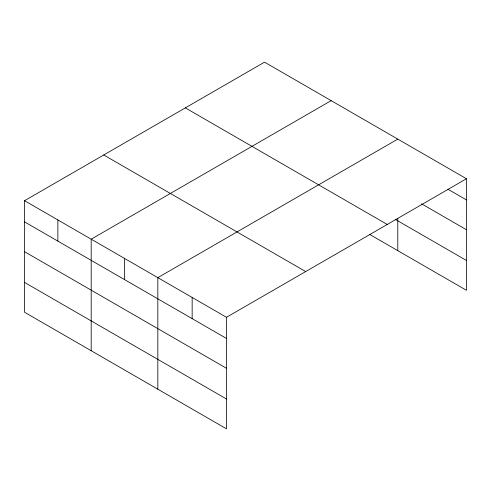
<?xml version="1.0" encoding="UTF-8"?>
<svg xmlns="http://www.w3.org/2000/svg" width="491" height="491" viewBox="0 0 491 491"><rect width="100%" height="100%" fill="white"/><g stroke="black" fill="none" stroke-linecap="round" stroke-linejoin="round"><path stroke-width="0.74" d="M466.45 178.749L264.514 62.161L24.55 200.702L24.55 312.251L226.486 428.839L226.486 317.29L466.45 178.749L466.45 290.298L369.698 234.434M331.155 100.637L91.191 239.178L91.191 350.727M397.79 139.106L157.826 277.654L157.826 389.197M447.964 189.244L466.45 199.917M421.56 203.826L466.45 229.739M395.181 219.324L466.45 260.469M185.328 107.879L387.264 224.467M103.736 154.984L305.672 271.572M24.55 200.702L226.486 317.29M24.55 221.877L226.486 338.459M24.55 251.699L226.486 368.287M24.55 282.429L226.486 399.011M397.79 218.581L397.79 250.655M192.153 297.472L192.153 318.641M124.505 258.413L124.505 279.582M57.87 219.943L57.87 241.112"/></g></svg>
